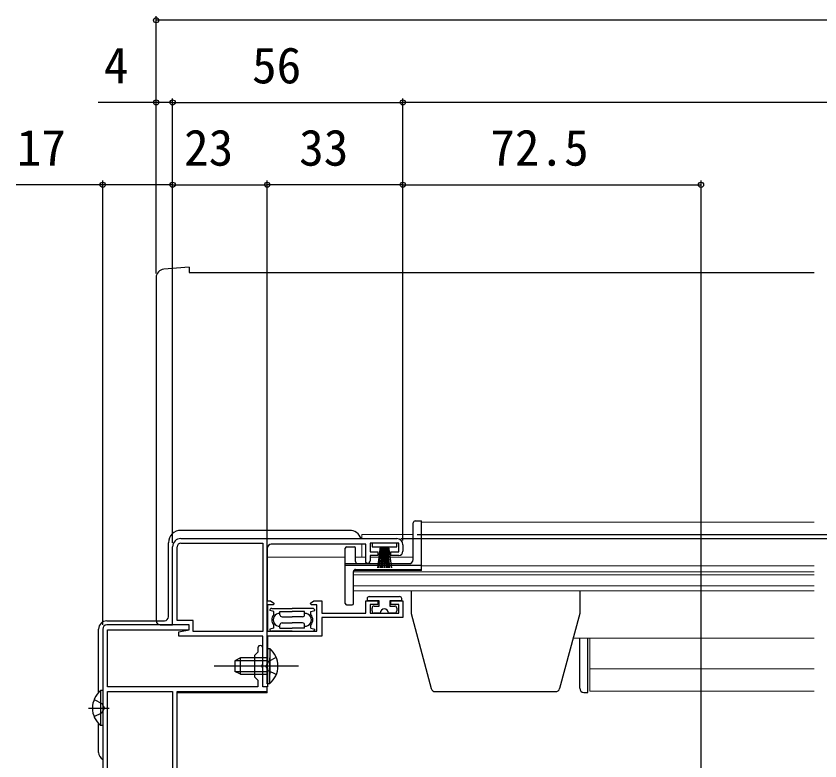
# Model space of a CAD drawing. Units: millimetres, scale not verified. Extents: x -525 to 525, y -782 to 778.
# Drawn here: x -302.1 to -106.6, y -509.3 to -328.3 of the extents above; entities that cross this region are included whole.
import ezdxf
from ezdxf.enums import TextEntityAlignment as Align

# ---------------------------------------------------------------- set-up
doc = ezdxf.new("R2010")
doc.units = ezdxf.units.MM
doc.header["$LTSCALE"] = 4
for name, color, linetype in [('0-2_YKK_11', 7, 'Continuous'), ('0-5_YKK_13', 4, 'Continuous'), ('0-7_YKK_D', 6, 'Continuous')]:
    doc.layers.add(name, color=color, linetype=linetype)
doc.layers.add('0-4_YKK_12', color=2, linetype='Continuous', lineweight=18)
doc.styles.add('ＭＳ ゴシック', font='')
doc.styles.get('ＭＳ ゴシック').set_extended_font_data('MS Gothic')

msp = doc.modelspace()

# ---------------------------------------------------------------- linework, layer by layer
at = {"layer": '0-2_YKK_11'}
for p, q in [((-262, -455.3), (-209.5, -455.3)), ((-262, -456.4), (-242.1, -456.4)), ((-208, -456.8), (-208, -458.4))]:
    msp.add_line(p, q, dxfattribs=at)
for points in [[(-260, -476.3), (-264, -476.3), (-264, -457.3)], [(-242.1, -456.4), (-242.1, -477.9), (-259, -477.9), (-259, -475.2), (-262.9, -475.2), (-262.9, -457.3)], [(-216.7, -461.4), (-217, -461.1), (-217, -456.7), (-240, -456.7)], [(-209, -459.4), (-210.9, -459.4), (-210.9, -458.5), (-209, -458.5), (-209, -456.4), (-216, -456.4), (-216, -458.5), (-214.1, -458.5), (-214.1, -459.4), (-216, -459.4), (-216, -460.7)], [(-241, -457.7), (-241, -470.4), (-240.177, -470.4), (-239.36, -470.972), (-239.495, -471.4), (-240.9, -471.4), (-240.9, -477.8), (-228.9, -477.8), (-228.9, -471.4), (-230.305, -471.4), (-230.44, -470.972), (-229.623, -470.4), (-227.7, -470.4), (-227.7, -473.4), (-217, -473.4), (-217, -470.4), (-214.1, -470.4), (-214.1, -471.3), (-216, -471.3), (-216, -473.4), (-209, -473.4), (-209, -471.3), (-210.9, -471.3), (-210.9, -470.4), (-208, -470.4), (-208, -474.5), (-227.7, -474.5), (-227.7, -479), (-240.9, -479), (-240.9, -485.842), (-241.02, -486.025), (-241.02, -486.575), (-240.9, -486.758), (-240.9, -491.3), (-242.1, -491.3), (-242.1, -479), (-262.5, -479), (-262.5, -478), (-260, -477.5), (-260, -476.3)], [(-243.3, -481.9), (-243.3, -482.9), (-244.1, -483.7), (-244.1, -488.9), (-243.3, -489.7), (-243.3, -491.3), (-279.8, -491.3), (-279.8, -477.5), (-260, -477.5), (-260, -476.3), (-280, -476.3)], [(-281, -477.3), (-281, -582.3), (-301, -582.3), (-301, -584.3), (-300.3, -584.3), (-300.3, -583.5), (-288.7, -583.5), (-288.7, -584.3), (-288.3, -584.3), (-288, -584), (-287.7, -583.7), (-281.3, -583.7), (-281, -584), (-280.7, -584.3), (-279.8, -584.3), (-279.8, -580.3), (-260.9, -580.3)], [(-260.9, -572.3), (-262.9, -572.3), (-262.9, -492.5), (-241, -492.5), (-241, -491.3), (-242.1, -491.3), (-242.1, -486.758), (-242.22, -486.575), (-242.22, -486.025), (-242.1, -485.842), (-242.1, -481.9)]]:
    msp.add_lwpolyline(points, dxfattribs=at)
msp.add_lwpolyline([(-264, -492.5), (-264, -579.1), (-279.8, -579.1), (-279.8, -492.5)], close=True, dxfattribs=at)
for centre, radius, start, end in [((-262, -457.3), 2, 90.00001, 179.99999), ((-209.5, -456.8), 1.5, 0.00001, 89.99999), ((-262, -457.3), 0.9, 90.00001, 179.99999), ((-240, -457.7), 1, 90.00001, 179.99999), ((-209, -458.4), 1, 270.00001, 359.99999), ((-216.7, -460.7), 0.7, 270.00001, 359.99999), ((-280, -477.3), 1, 90.00001, 179.99999), ((-242.7, -481.9), 0.6, 359.99999, 180.00001)]:
    msp.add_arc(centre, radius, start, end, dxfattribs=at)
at = {"layer": '0-4_YKK_12'}
for p, q in [((-203.501, -451.3), (-203.501, -463.1)), ((-203.501, -451.3), (-108, -451.3)), ((-218, -454.299), (-218, -455.3)), ((-218, -454.299), (-205.501, -454.299)), ((-218, -456.7), (-218, -459.799)), ((-241, -459.799), (-222, -459.799)), ((-241, -460.3), (-241, -459.799)), ((-219.5, -459.799), (-217, -459.799)), ((-216, -459.799), (-205.5, -459.799)), ((-220, -463.1), (-220, -467.999)), ((-203.501, -463.1), (-220, -463.1)), ((-203.501, -461.9), (-108, -461.9)), ((-220, -463.4), (-108, -463.4)), ((-220, -464.084), (-108, -464.084)), ((-220, -466.756), (-108, -466.756)), ((-220, -468), (-108, -468)), ((-166.608, -479.5), (-108, -479.5)), ((-162.5, -479.5), (-162.5, -492.4)), ((-241, -486.585), (-241, -481.8)), ((-108, -487), (-162.5, -487)), ((-241, -492.8), (-241, -491.224)), ((-162.5, -492.4), (-108, -492.4)), ((-241, -492.8), (-262.9, -492.8))]:
    msp.add_line(p, q, dxfattribs=at)
at = {"layer": '0-5_YKK_13'}
for p, q in [((-260.001, -389.3), (-266.176, -389.84)), ((-268.001, -391.833), (-268.001, -475.3)), ((-205.5, -460.4), (-205.5, -451.5)), ((-205, -451), (-203.5, -451)), ((-203.5, -462.8), (-203.5, -451)), ((-221.001, -453.3), (-262, -453.3)), ((-265, -474.3), (-265, -456.3)), ((-221.7, -457.3), (-219.8, -457.3)), ((-213.499, -457.3), (-214.199, -462.4)), ((-213.799, -462.4), (-213.299, -457.3)), ((-213.099, -457.3), (-213.449, -462.4)), ((-213.149, -462.4), (-212.899, -457.3)), ((-212.699, -457.3), (-212.899, -462.4)), ((-212.499, -457.3), (-212.499, -462.4)), ((-212.299, -457.3), (-212.099, -462.4)), ((-211.849, -462.4), (-212.099, -457.3)), ((-211.899, -457.3), (-211.549, -462.4)), ((-211.199, -462.4), (-211.699, -457.3)), ((-211.499, -457.3), (-210.799, -462.4)), ((-222, -471.1), (-222, -457.6)), ((-219.5, -460.9), (-219.5, -457.6)), ((-222, -461.4), (-206.5, -461.4)), ((-222, -461.8), (-203.5, -461.8)), ((-220, -471.1), (-220, -463.3)), ((-219.5, -462.8), (-203.5, -462.8)), ((-206, -468), (-206, -473.5)), ((-165, -468), (-165, -473.5)), ((-216.699, -469.9), (-216.699, -470.4)), ((-216.199, -469.4), (-208.799, -469.4)), ((-208.299, -470.4), (-208.299, -469.9)), ((-239.4, -473.05), (-240.4, -472.8)), ((-239.9, -472.3), (-234.9, -472.3)), ((-239.4, -473.765), (-239.4, -473.05)), ((-237.9, -473.05), (-234.9, -473.05)), ((-237.9, -473.8), (-237.9, -473.05)), ((-229.9, -472.3), (-234.9, -472.3)), ((-231.9, -473.05), (-234.9, -473.05)), ((-231.9, -473.8), (-231.9, -473.05)), ((-230.4, -473.05), (-229.4, -472.8)), ((-230.4, -473.765), (-230.4, -473.05)), ((-221.7, -471.4), (-220.3, -471.4)), ((-215.499, -472.9), (-215.499, -472.2)), ((-209.499, -472.2), (-209.499, -472.9)), ((-237.4, -474.3), (-234.9, -474.3)), ((-232.4, -474.3), (-234.9, -474.3)), ((-213.499, -473.4), (-214.999, -473.4)), ((-209.999, -473.4), (-211.499, -473.4)), ((-206, -473.5), (-201.108, -491.759)), ((-165, -473.5), (-169.892, -491.759)), ((-280, -475.3), (-266, -475.3)), ((-267.001, -476.3), (-264.001, -476.3)), ((-264.001, -476.3), (-264.001, -476)), ((-239.4, -477.05), (-239.4, -476.334)), ((-237.9, -477.05), (-237.9, -476.3)), ((-237.4, -475.8), (-234.9, -475.8)), ((-232.4, -475.8), (-234.9, -475.8)), ((-231.9, -477.05), (-231.9, -476.3)), ((-230.4, -477.05), (-230.4, -476.335)), ((-282, -492.805), (-282, -477.3)), ((-239.4, -477.05), (-240.4, -477.3)), ((-234.9, -477.8), (-239.9, -477.8)), ((-237.9, -477.05), (-234.9, -477.05)), ((-231.9, -477.05), (-234.9, -477.05)), ((-234.9, -477.8), (-229.9, -477.8)), ((-230.4, -477.05), (-229.4, -477.3)), ((-165, -491.7), (-165, -479.5)), ((-163, -492.7), (-163, -479.5)), ((-240.9, -482.048), (-240.391, -482.048)), ((-240.391, -482.048), (-240.391, -488.298)), ((-247.5, -484.298), (-248.9, -484.998)), ((-247.5, -488.298), (-247.5, -484.298)), ((-240.391, -490.548), (-240.391, -484.298)), ((-233.4, -486.298), (-253.9, -486.298)), ((-248.9, -484.998), (-248.9, -487.598)), ((-248.809, -484.953), (-240.9, -484.953)), ((-247.5, -488.298), (-248.9, -487.598)), ((-248.809, -487.644), (-240.9, -487.644)), ((-247.5, -488.298), (-240.9, -488.298)), ((-240.9, -490.548), (-240.391, -490.548)), ((-281.509, -492.25), (-281.509, -500.75)), ((-281, -492.25), (-281.509, -492.25)), ((-281, -492.25), (-281, -500.75)), ((-200.142, -492.5), (-170.858, -492.5)), ((-281, -494.5), (-281, -498.5)), ((-164, -492.7), (-163, -492.7)), ((-284.491, -496.5), (-279.405, -496.5)), ((-282, -507.3), (-282, -500.195)), ((-281, -500.75), (-281.509, -500.75))]:
    msp.add_line(p, q, dxfattribs=at)
for points in [[(-260.001, -389.3), (-260.001, -390.6), (-108, -390.6)], [(-214.999, -471.7), (-213.799, -471.7), (-213.799, -470.4), (-216.699, -470.4)], [(-208.299, -470.4), (-211.199, -470.4), (-211.199, -471.7), (-209.999, -471.7)], [(-240.9, -490.548), (-240.9, -484.298), (-247.5, -484.298)], [(-238.804, -484.223), (-240.711, -485.153), (-241.32, -486.298)], [(-238.804, -488.373), (-240.711, -487.443), (-241.32, -486.298)], [(-283.096, -494.425), (-281.189, -495.355), (-280.58, -496.5)], [(-283.096, -498.575), (-281.189, -497.645), (-280.58, -496.5)]]:
    msp.add_lwpolyline(points, dxfattribs=at)
msp.add_lwpolyline([(-215.499, -456.4), (-215.499, -457.3), (-209.499, -457.3), (-209.499, -456.4)], close=True, dxfattribs=at)
for centre, radius, start, end in [((-266.001, -391.833), 2, 95, 180), ((-205, -451.5), 0.5, 90, 180), ((-262, -456.3), 3, 90, 180), ((-221, -456.3), 3, 19.47122, 90), ((-221.7, -457.6), 0.3, 90, 180), ((-219.8, -457.6), 0.3, 0, 90), ((-219, -460.9), 0.5, 180, 270), ((-206.5, -460.4), 1, 270, 0), ((-219.5, -463.3), 0.5, 90, 180), ((-221.7, -471.1), 0.3, 180, 270), ((-220.3, -471.1), 0.3, 270, 0), ((-216.199, -469.9), 0.5, 90, 179.99974), ((-208.799, -469.9), 0.5, 359.99974, 90), ((-239.9, -472.8), 0.5, 89.99974, 180), ((-229.9, -472.8), 0.5, 0, 89.99974), ((-214.999, -472.2), 0.5, 90, 179.99974), ((-214.999, -472.9), 0.5, 179.99974, 270), ((-212.499, -473.4), 1, 359.99974, 179.99974), ((-209.999, -472.2), 0.5, 359.99974, 90), ((-209.999, -472.9), 0.5, 270, 359.99974), ((-266, -474.3), 1, 270, 0), ((-238, -475.05), 1.9, 137.46284, 222.53664), ((-238, -475.05), 1.55, 86.30067, 273.69881), ((-237.4, -473.8), 0.5, 180, 269.99974), ((-232.4, -473.8), 0.5, 269.99974, 0), ((-231.8, -475.05), 1.55, 266.30067, 93.69881), ((-231.8, -475.05), 1.9, 317.46284, 42.53664), ((-280, -477.3), 2, 90, 180), ((-267.001, -475.3), 1, 180, 270), ((-237.4, -476.3), 0.5, 89.99974, 180), ((-232.4, -476.3), 0.5, 0, 89.99974), ((-239.9, -477.3), 0.5, 180, 269.99974), ((-229.9, -477.3), 0.5, 269.99974, 0), ((-243.931, -486.298), 5.531, 309.79413, 50.20587), ((-277.969, -496.5), 5.531, 129.79413, 230.20587), ((-200.142, -491.5), 1, 195, 270), ((-170.858, -491.5), 1, 270, 345), ((-164, -491.7), 1, 180, 270), ((-280, -507.3), 2, 180, 239.99939)]:
    msp.add_arc(centre, radius, start, end, dxfattribs=at)
at = {"layer": '0-7_YKK_D'}
for p, q in [((-268.001, -390.833), (-268.001, -328.3)), ((268.001, -329.3), (-268.001, -329.3)), ((-268.001, -390.833), (-268.001, -348.3)), ((-264, -456.3), (-264, -348.3)), ((-264, -454.8), (-264, -348.3)), ((-264, -349.3), (-208, -349.3)), ((-208, -455.806), (-208, -348.3)), ((-208, -455.806), (-208, -348.3)), ((208, -349.3), (-208, -349.3)), ((-281, -476.3), (-281, -368.3)), ((-264, -456.3), (-264, -368.3)), ((-264, -456.3), (-264, -368.3)), ((-264, -369.3), (-241, -369.3)), ((-241, -490.6), (-241, -368.3)), ((-241, -490.6), (-241, -368.3)), ((-208, -369.3), (-241, -369.3)), ((-208, -455.8), (-208, -368.3)), ((-208, -455.8), (-208, -368.3)), ((-208, -369.3), (-135.5, -369.3)), ((-135.5, -573.725), (-135.5, -368.3)), ((-208.5, -455.3), (81.5, -455.3)), ((-208.5, -455.3), (81.5, -455.3)), ((-204.5, -454.299), (81.5, -454.299))]:
    msp.add_line(p, q, dxfattribs=at)
for points in [[(-264, -349.3), (-268.001, -349.3), (-282.12, -349.3)], [(-264, -369.3), (-281, -369.3), (-302.073, -369.3)]]:
    msp.add_lwpolyline(points, dxfattribs=at)
for centre in [(-268.001, -329.3), (-268.001, -349.3), (-264, -349.3), (-264, -349.3), (-208, -349.3), (-208, -349.3), (-281, -369.3), (-264, -369.3), (-264, -369.3), (-241, -369.3), (-241, -369.3), (-208, -369.3), (-208, -369.3), (-135.5, -369.3)]:
    msp.add_circle(centre, 0.637, dxfattribs=at)

# ---------------------------------------------------------------- texts
at = {"layer": '0-7_YKK_D', "style": 'ＭＳ ゴシック'}
for s, p in [('4', (-280.733, -347.3)), ('56', (-244.693, -347.3)), ('17', (-301.914, -367.3)), ('23', (-261.227, -367.3)), ('33', (-233.227, -367.3)), ('72.5', (-186.75, -367.3))]:
    msp.add_text(s, height=8.798, dxfattribs=at).set_placement(p, align=Align.BOTTOM_LEFT)

doc.saveas('drawing.dxf')
